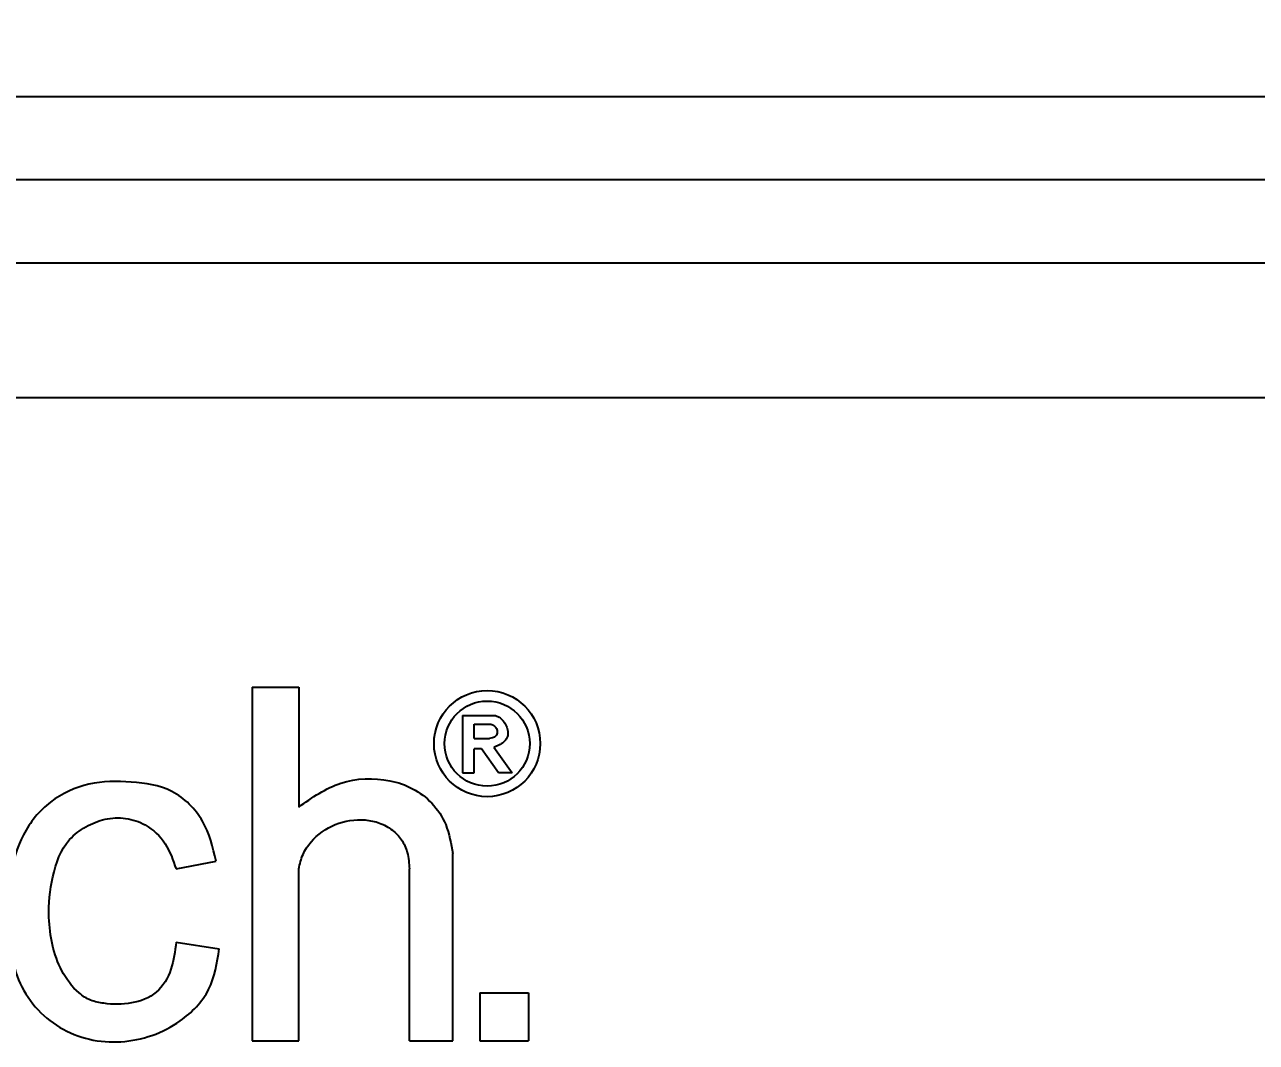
# Model space of a CAD drawing. Extents: x 150 to 4150, y 50 to 2920.
# Drawn here: x 1415.3 to 1470.9, y 2435 to 2480.9 of the extents above; entities that cross this region are included whole.
import ezdxf

# ---------------------------------------------------------------- set-up
doc = ezdxf.new("R2010")
doc.units = 0
doc.header["$LTSCALE"] = 10
doc.linetypes.add('SLD-KATı', pattern=[0])
doc.layers.get('0').update_dxf_attribs({"linetype": 'CONTINUOUS'})
doc.styles.add('SLDTEXTSTYLE1', font='GOTHIC.TTF', dxfattribs={"width": 0.913})
doc.dimstyles.new('SLDDIMSTYLE1', dxfattribs={"dimtxt": 35, "dimasz": 33.02, "dimexe": 0, "dimexo": 0.0625, "dimgap": 8.75, "dimtad": 1, "dimdec": 0, "dimlfac": 0.4, "dimrnd": 1e-09, "dimzin": 12, "dimtxsty": 'SLDTEXTSTYLE1', "dimsah": 1, "dimcen": 0.09, "dimazin": 3, "dimtfac": 1, "dimtdec": 0, "dimtofl": 0, "dimtmove": 0, "dimatfit": 3, "dimtolj": 1, "dimtzin": 12})

# ---------------------------------------------------------------- blocks, each defined once
blk = doc.blocks.new('_D_3')
at = {"color": 7, "linetype": 'SLD-KATı'}
for p, q in [((341.53, 2483.918), (341.53, 2774.347)), ((1589.03, 2483.918), (1589.03, 2774.347)), ((341.53, 2764.347), (1589.03, 2764.347))]:
    blk.add_line(p, q, dxfattribs=at)
for points in [[(341.53, 2764.347), (374.55, 2759.267), (374.55, 2769.427)], [(1589.03, 2764.347), (1556.01, 2769.427), (1556.01, 2759.267)]]:
    blk.add_solid(points, dxfattribs=at)
at = {"color": 7, "linetype": 'SLD-KATı', "insert": (934.882, 2809.054), "char_height": 35, "attachment_point": 1, "style": 'SLDTEXTSTYLE1'}
blk.add_mtext('499', dxfattribs=at)

msp = doc.modelspace()

# ---------------------------------------------------------------- linework, layer by layer
at = {"color": 7, "linetype": 'SLD-KATı'}
for p, q in [((1527.78, 2477.668), (1039.53, 2477.668)), ((1527.78, 2473.918), (1039.53, 2473.918)), ((1524.697, 2464.076), (1336.697, 2464.076)), ((1425.555, 2451.008), (1427.652, 2451.008)), ((1425.555, 2451.008), (1425.555, 2435.034)), ((1427.652, 2451.008), (1427.652, 2445.597)), ((1435.049, 2449.73), (1436.538, 2449.73)), ((1435.049, 2449.73), (1435.049, 2447.14)), ((1435.573, 2448.698), (1435.573, 2449.338)), ((1435.573, 2449.338), (1436.271, 2449.338)), ((1435.573, 2448.698), (1436.271, 2448.698)), ((1435.573, 2447.14), (1435.573, 2448.219)), ((1435.904, 2448.219), (1435.573, 2448.219)), ((1436.674, 2447.14), (1435.904, 2448.219)), ((1436.46, 2448.304), (1437.291, 2447.14)), ((1435.049, 2447.14), (1435.573, 2447.14)), ((1437.291, 2447.14), (1436.674, 2447.14)), ((1434.604, 2435.034), (1434.604, 2443.5)), ((1422.118, 2442.8), (1423.928, 2443.159)), ((1427.652, 2435.034), (1427.652, 2442.8)), ((1432.65, 2435.034), (1432.65, 2442.8)), ((1422.118, 2439.491), (1424.068, 2439.2)), ((1435.831, 2437.205), (1438.031, 2437.205)), ((1435.831, 2437.205), (1435.831, 2435.034)), ((1438.031, 2437.205), (1438.031, 2435.034)), ((1425.555, 2435.034), (1427.652, 2435.034)), ((1432.65, 2435.034), (1434.604, 2435.034)), ((1435.831, 2435.034), (1438.031, 2435.034))]:
    msp.add_line(p, q, dxfattribs=at)
at = {"color": 8, "linetype": 'SLD-KATı'}
msp.add_line((1039.53, 2470.168), (1535.28, 2470.168), dxfattribs=at)
at = {"color": 7, "linetype": 'SLD-KATı'}
for radius in [2.397, 1.921]:
    msp.add_circle((1436.16, 2448.46), radius, dxfattribs=at)
for points, knots in [([(1436.538, 2449.73), (1436.61, 2449.697), (1436.761, 2449.629), (1436.932, 2449.435), (1437.059, 2449.208), (1437.117, 2448.959), (1437.07, 2448.708), (1436.906, 2448.515), (1436.698, 2448.376), (1436.538, 2448.328), (1436.46, 2448.304)], [0, 0, 0, 0, 0.117834, 0.247553, 0.380492, 0.507581, 0.626827, 0.749581, 0.877986, 1, 1, 1, 1]), ([(1436.271, 2449.338), (1436.304, 2449.335), (1436.369, 2449.329), (1436.484, 2449.271), (1436.569, 2449.175), (1436.614, 2449.06), (1436.624, 2448.971), (1436.608, 2448.884), (1436.562, 2448.807), (1436.488, 2448.749), (1436.389, 2448.71), (1436.313, 2448.702), (1436.271, 2448.698)], [0, 0, 0, 0, 0.093813, 0.184379, 0.361539, 0.448572, 0.53284, 0.615192, 0.699572, 0.782566, 0.880279, 1, 1, 1, 1]), ([(1423.928, 2443.159), (1423.777, 2443.782), (1423.474, 2445.034), (1422.023, 2446.488), (1420.081, 2446.777), (1418.163, 2446.765), (1416.358, 2445.939), (1414.697, 2443.889), (1414.443, 2440.917), (1414.686, 2438.181), (1415.706, 2436.52), (1416.828, 2435.582), (1418.185, 2435.038), (1419.634, 2434.935), (1421.056, 2435.222), (1422.476, 2435.955), (1423.77, 2437.273), (1423.969, 2438.557), (1424.068, 2439.2)], [0, 0, 0, 0, 0.062352, 0.125293, 0.187194, 0.249774, 0.312389, 0.375104, 0.499793, 0.593028, 0.640063, 0.687227, 0.734471, 0.78126, 0.828084, 0.875083, 0.937493, 1, 1, 1, 1]), ([(1427.652, 2445.597), (1428.261, 2446.024), (1429.483, 2446.881), (1431.423, 2446.946), (1432.819, 2446.478), (1433.722, 2445.8), (1434.394, 2444.773), (1434.53, 2443.944), (1434.604, 2443.5)], [0, 0, 0, 0, 0.241778, 0.485701, 0.605225, 0.724855, 0.852287, 1, 1, 1, 1]), ([(1422.118, 2439.491), (1422.069, 2439.081), (1421.969, 2438.261), (1421.318, 2437.127), (1420.095, 2436.665), (1419.065, 2436.68), (1418.241, 2436.836), (1417.538, 2437.308), (1416.668, 2438.51), (1416.279, 2440.408), (1416.478, 2442.442), (1417.011, 2443.984), (1418.027, 2444.738), (1418.898, 2445.093), (1419.85, 2445.14), (1420.85, 2444.806), (1421.713, 2443.984), (1421.983, 2443.195), (1422.118, 2442.8)], [0, 0, 0, 0, 0.062468, 0.124923, 0.186308, 0.24965, 0.280323, 0.311641, 0.375319, 0.500286, 0.593714, 0.686803, 0.73389, 0.780935, 0.827918, 0.874857, 0.937421, 1, 1, 1, 1]), ([(1427.652, 2442.8), (1427.705, 2443.023), (1427.809, 2443.465), (1428.318, 2444.226), (1429.267, 2444.907), (1430.426, 2445.086), (1431.312, 2444.902), (1431.887, 2444.595), (1432.324, 2444.127), (1432.607, 2443.514), (1432.635, 2443.05), (1432.65, 2442.8)], [0, 0, 0, 0, 0.092521, 0.183625, 0.366355, 0.551251, 0.642281, 0.731514, 0.812066, 0.899099, 1, 1, 1, 1])]:
    msp.add_open_spline(points, degree=3, knots=knots, dxfattribs=at)

# ---------------------------------------------------------------- dimensions: what is measured, and where the dimension line sits
dim = msp.add_linear_dim(base=(1589.03, 2764.347), p1=(341.53, 2473.918), p2=(1589.03, 2473.918), dimstyle='SLDDIMSTYLE1', dxfattribs=at)
dim.commit()
dim.dimension.update_dxf_attribs({"geometry": '_D_3', "text_midpoint": (973.673, 2764.347), "dimtype": 160})

doc.saveas('drawing.dxf')
